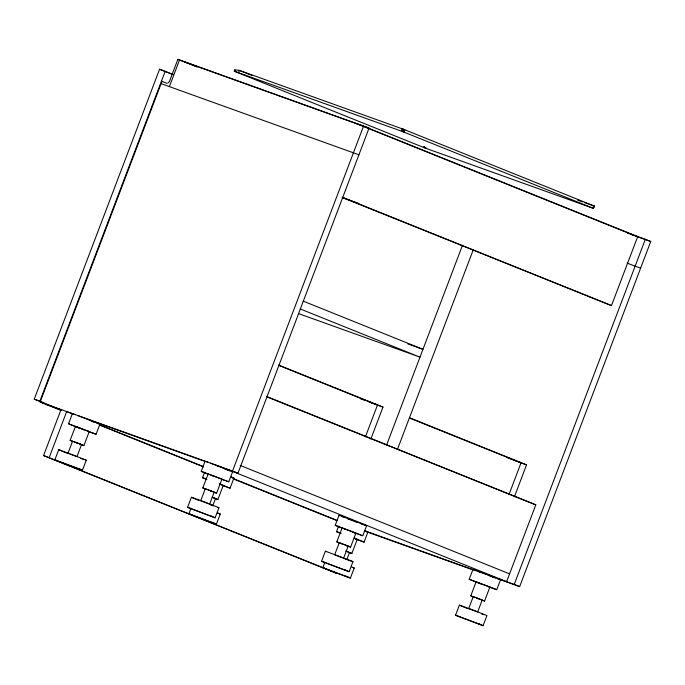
<?xml version="1.0" encoding="UTF-8"?>
<svg xmlns="http://www.w3.org/2000/svg" width="685" height="685" viewBox="0 0 685 685"><rect width="100%" height="100%" fill="white"/><g stroke="black" fill="none" stroke-linecap="round" stroke-linejoin="round"><path stroke-width="1.03" d="M424.358 147.189L423.664 147.463L234.809 71.437C233.088 69.365 238.508 70.076 239.356 70.401L403.765 129.379L593.715 205.825C594.931 205.877 593.749 208.968 592.79 208.163L425.933 148.328L423.664 147.463L424.024 146.539M425.933 148.328L425.95 147.695L424.76 147.891M234.304 71.214L234.707 70.178L235.315 70.17L234.861 71.403C235.554 69.142 233.474 71.274 234.861 71.403L402.891 131.674L593.347 208.343M235.16 70.512L234.553 71.334L234.681 70.23L234.381 71.257L235.16 70.512L234.809 71.437M234.818 70.153L234.587 71.308L234.707 70.178M52.077 406.333L34.25 399.158L159.571 69.245L173.134 74.459M43.849 402.78L39.893 401.187L165.213 71.266M61.41 410.598L40.141 402.035L161.968 81.327L166.917 83.322M221.298 467.238L237.96 473.215L369.052 128.112L177.869 59.321L169.478 81.404L167.893 83.099M169.392 86.601L179.53 59.912M43.566 455.542L336.318 573.148L43.566 455.542L61.042 409.536M49.2 457.571L66.685 411.557L72.619 413.945M57.514 460.911L54.877 459.763L58.747 449.668L86.276 460.132L82.465 470.175L60.032 461.93M76.026 426.866L68.543 423.792L72.353 413.749M72.704 441.448L70.127 440.369L75.47 426.361L89.23 431.593L83.921 445.575L79.571 444.085M67.995 453.239L72.541 441.277L74.34 441.868M76.968 456.621L81.506 444.668L79.828 443.957M88.228 431.507L96.071 434.256L99.941 424.161L77.876 415.572M238.483 72.704L239.356 70.401L252.251 75.59M187.562 507.345L191.432 497.25L203.582 501.608L218.96 507.713L215.09 517.809L187.562 507.345L215.15 517.749M208.719 474.448L201.227 471.366L205.038 461.33L207.957 462.212M191.5 514.846L188.932 513.733L190.944 508.227M206.844 479.551L202.529 477.728L204.609 472.248M205.397 489.03L202.811 487.951L208.154 473.943L221.914 479.175L216.606 493.157L213.848 492.241M208.797 503.826L200.688 500.821L205.226 488.859L207.024 489.45M209.653 504.203L214.191 492.241L212.521 491.539M212.847 505.573L215.492 498.603L213.823 497.901M214.542 498.312L217.881 499.536L223.216 485.528L220.638 484.449M237.96 473.215L232.54 471.032L363.632 125.929M221.709 479.372L228.756 481.838L232.626 471.742L210.569 463.146M194.018 515.865L216.391 524.171L220.262 514.075L217.624 512.919M222.214 485.442L230.057 488.191L233.927 478.096L231.29 476.948M401.384 131.109L402.258 128.814M401.718 131.237L402.592 128.934M402.095 131.374L402.968 129.071M402.489 131.52L403.362 129.225M402.891 131.674L403.765 129.379M403.285 131.828L404.159 129.525M403.653 131.974L404.527 129.671M403.987 132.102L404.861 129.799M365.388 436.893L377.546 404.886L367.494 401.282M325.366 551.245L321.548 561.28L349.136 571.692L352.955 561.649L325.426 551.185L326.24 551.656M342.705 528.383L335.213 525.301L339.092 515.206L366.621 525.678L362.742 535.773L352.347 532.074M370.816 439.076L382.975 407.07L278.649 365.071M325.486 568.79L322.849 567.634L324.93 562.162M339.152 532.81L336.515 531.663L338.595 526.183M339.383 542.965L336.806 541.886L342.14 527.878L355.909 533.11L350.6 547.092L346.25 545.594M341.01 543.385L339.221 542.794L334.674 554.756L343.356 558.001M344.367 544.644L348.185 546.176L343.622 558.155M386.58 445.087L462.512 245.196M346.833 559.517L349.487 552.538L346.798 551.434M349.487 552.538L351.867 553.48L357.21 539.472L354.633 538.384M397.42 449.454L473.352 249.563M328.012 569.8L350.377 578.106L354.256 568.011L351.61 566.863M355.412 539.086L364.043 542.126L367.922 532.031L365.276 530.884M592.842 208.129L593.715 205.825L584.613 202.614M594.212 206.048L593.064 208.257L593.972 205.928M593.244 208.317L594.143 206.005M455.542 615.216L459.412 605.12L471.563 609.479L486.941 615.584L483.071 625.679L455.542 615.216L483.13 625.628M476.692 582.318L469.208 579.236L473.078 569.149L500.607 579.613L496.736 589.708L488.893 586.959M508.946 494.681L521.105 462.675L507.037 457.631M473.369 596.9L470.792 595.822L476.135 581.813L489.895 587.045L484.586 601.028L481.82 600.12M468.66 608.691L473.207 596.729L476.032 597.705M514.375 496.865L526.534 464.858L409.356 417.687M478.353 598.579L482.171 600.111L477.625 612.073L476.769 611.696M266.456 396.427L535.798 504.845L506.609 581.685L230.331 470.475M342.44 197.554L611.482 305.604L637.701 236.59L361.423 125.372M645.33 239.322L650.75 241.505L519.658 586.608L514.238 584.425L645.33 239.322L627.22 232.832M234.553 71.334L234.75 70.307L234.381 71.257M423.998 147.592L424.349 146.659M68.543 423.792L96.131 434.196M70.127 440.369L75.367 442.253M54.877 459.763L82.465 470.175M89.23 431.593L87.774 431.156M99.941 424.161L97.022 423.279M81.506 444.668L79.708 444.068M83.887 445.601L78.818 443.563M86.276 460.132L85.223 459.892M201.227 471.366L228.816 481.778M202.529 477.728L205.449 478.61M202.811 487.951L208.052 489.826M221.889 479.2L221.392 479.055M232.626 471.742L231.573 471.494M188.863 513.699L216.451 524.111M214.174 492.258L213.24 491.958M223.216 485.528L222.693 485.408M216.58 493.183L211.511 491.145M233.927 478.096L231.008 477.214M217.881 499.536L212.812 497.498M218.96 507.713L217.907 507.465M220.262 514.075L217.342 513.185M335.213 525.301L362.802 535.713M336.515 531.663L341.173 533.17M336.806 541.886L342.046 543.762M355.875 533.135L354.445 532.665M366.621 525.678L363.692 524.787M322.849 567.634L350.437 578.046M348.16 546.193L346.387 545.585M357.21 539.472L355.746 539.026M351.867 553.48L345.668 550.997M352.955 561.649L345.052 558.96M349.136 571.692L321.616 561.315M354.256 568.011L353.195 567.762M469.208 579.236L496.796 589.648M470.792 595.822L477.171 598.133M489.869 587.079L488.439 586.608M500.607 579.613L497.687 578.731M72.413 413.697L75.273 414.639M68.02 453.222L69.793 453.83M364.994 531.149L366.86 531.791M469.002 608.768L470.458 609.282M577.575 200.097L582.61 201.895M184.95 62.095L369.052 128.112M630.628 234.296L650.75 241.505M161.095 83.63L358.914 154.801M627.143 263.126L640.612 268.195M342.774 197.717L358.803 203.462M407.9 343.93L422.953 349.324L303.113 301.083M298.574 313.619L419.982 357.15L300.141 308.909M360.464 398.756L365.49 400.562M370.91 402.746L382.975 407.07M515.48 460.894L526.534 464.858M535.798 504.845L267.749 397.189M34.25 399.158L39.893 401.187M40.141 402.035L232.54 471.032M45.57 404.218L61.684 409.998M70.658 413.218L72.764 413.971M87.731 419.34L205.226 461.476M215.801 465.261L219.834 466.708M227.103 469.919L229.706 470.852M361.089 523.854L362.827 524.479M365.019 530.918L495.563 577.729M497.567 578.448L514.238 584.425M364.531 530.978L473.326 569.988M488.431 575.409L495.486 577.934M497.498 578.662L519.658 586.608M80.753 458.316L83.356 459.25M481.418 613.769L484.021 614.702M224.723 469.045L226.307 469.627M91.242 421.172L94.419 422.337M491.907 576.624L495.084 577.789M210.269 504.734L213.437 505.898M354.402 521.371L357.039 522.364M207.161 489.441L209.199 490.254M210.226 490.845L211.365 491.273M74.477 441.859L79.785 443.88M341.147 543.376L343.185 544.19M70.82 454.206L73.141 455.088M471.485 609.659L475.955 611.371M350.78 520.001L353.503 521.028M82.106 429.212L83.912 429.897M208.916 490.1L210.732 490.785M76.232 442.519L78.047 443.212M342.911 544.036L350.6 547.092M76.001 442.733L77.816 443.426M476.897 597.971L478.712 598.664M477.025 598.27L478.207 598.716M476.666 598.185L478.481 598.878M347.295 518.648L349.907 519.658M212.256 475.664L214.003 476.332M76.806 427.175L80.291 428.519M477.471 582.627L480.956 583.971M219.234 483.738L230.117 488.131M354.094 538.016L364.103 542.075M210.372 490.708L212.478 491.462M212.033 497.147L213.78 497.815M478.173 571.367L480.51 572.283M478.678 582.926L480.236 583.534M79.571 428.082L75.436 426.387M340.89 543.496L341.901 543.899M479.483 599.015L484.586 601.028M196.535 499.468L198.864 500.384M465.286 607.646L467.615 608.563M74.28 455.525L76.677 456.493M64.621 452.194L66.95 453.11M210.689 515.865L212.513 516.601M344.675 569.809L346.499 570.537M478.661 623.744L480.485 624.472M78.004 468.292L79.82 469.028M211.99 522.227L213.814 522.963M345.976 576.162L347.8 576.898M355.789 123.351L632.058 234.57M190.593 64.116L197.52 66.907M177.869 59.321L196.835 66.882M159.571 69.245L172.449 74.425M342.14 197.186L611.482 305.604M278.949 365.439L371.912 402.866M409.647 418.055L515.471 460.654M240.238 465.44L509.58 573.867M341.669 516.413L344.187 517.432M99.351 424.709L203.308 466.553M233.011 478.507L336.969 520.36M99.65 425.077L203.608 466.922M233.311 478.883L336.284 520.326M58.02 408.731L59.997 409.527M343.433 528.477L344.692 528.991M195.696 499.134L191.372 497.301M464.507 607.338L459.352 605.18M63.842 451.886L58.687 449.728M206.082 489.236L205.226 488.859M473.018 569.201L473.9 569.612M339.032 515.266L339.906 515.677M476.101 581.839L476.537 582.044M342.115 527.904L342.551 528.109M208.12 473.969L208.565 474.174"/></g></svg>
